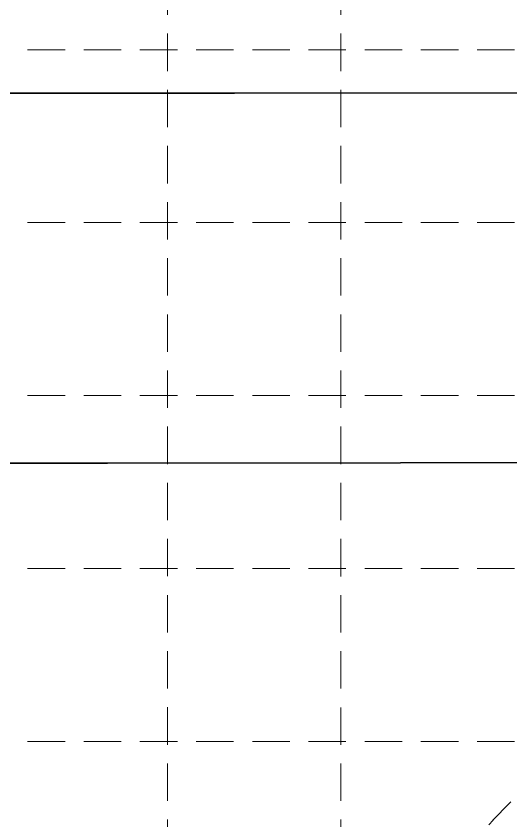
# Model space of a CAD drawing. Header units: feet. Extents: x -406 to 2003, y 7035 to 10885.
# Drawn here: x -34.6 to 137.1, y 9593.2 to 9872.7 of the extents above; entities that cross this region are included whole.
import ezdxf

# ---------------------------------------------------------------- set-up
doc = ezdxf.new("R2010")
doc.units = ezdxf.units.FT
doc.header["$LTSCALE"] = 40
doc.header["$MEASUREMENT"] = 0
doc.linetypes.add('HIDDEN', pattern=[0.375, 0.25, -0.125])
doc.layers.add('1 PROPOSED CONTOURS', color=35, linetype='Continuous', lineweight=0)
for name, color, linetype in [('GRID', 254, 'HIDDEN'), ('lots', 4, 'Continuous'), ('polys', 7, 'Continuous')]:
    doc.layers.add(name, color=color, linetype=linetype)

msp = doc.modelspace()

# ---------------------------------------------------------------- linework, layer by layer
at = {"layer": '1 PROPOSED CONTOURS', "color": 35, "extrusion": (0.720454, -0.693503, 0), "elevation": -6558.75}
msp.add_lwpolyline([(7008.01, 510), (7011.34, 510)], dxfattribs=at)
at = {"layer": '1 PROPOSED CONTOURS', "color": 35, "extrusion": (0.720899, -0.69304, 0), "elevation": -6554.25}
msp.add_lwpolyline([(7009.21, 510), (7012.22, 510)], dxfattribs=at)
at = {"layer": '1 PROPOSED CONTOURS', "color": 35, "extrusion": (0.720541, -0.693412, 0), "elevation": -6557.87}
msp.add_lwpolyline([(7003.21, 510), (7005.82, 510)], dxfattribs=at)
at = {"layer": '1 PROPOSED CONTOURS', "color": 35, "elevation": 510}
msp.add_lwpolyline([(129.4, 9591.86), (130.9, 9593.41)], dxfattribs=at)
at = {"layer": 'GRID', "color": 252, "linetype": 'HIDDEN', "lineweight": 0, "ltscale": 1.3}
for p, q in [((17.81, 7338.14), (18, 10819.96)), ((78.33, 7338.13), (78.01, 10819.73)), ((-342.62, 9861.05), (1939.97, 9861.05)), ((-342.62, 9800.98), (1939.97, 9800.98)), ((-342.62, 9740.91), (1939.97, 9740.91)), ((-342.62, 9680.84), (1939.97, 9680.84)), ((-342.62, 9620.77), (1939.97, 9620.77))]:
    msp.add_line(p, q, dxfattribs=at)
at = {"layer": 'lots', "color": 7, "linetype": 'Continuous'}
for p, q in [((288.74, 9846.25), (-206.38, 9845.76)), ((288.74, 9846.25), (-206.38, 9845.76)), ((302.24, 9717.76), (-206.43, 9717.26)), ((302.24, 9717.76), (-206.43, 9717.26))]:
    msp.add_line(p, q, dxfattribs=at)
at = {"layer": 'polys', "color": 7, "linetype": 'Continuous'}
for points in [[(-206.3, 10067.05), (-206.38, 9845.76), (288.74, 9846.25, -0.278209), (275.14, 9906.71)], [(-206.38, 9845.76), (-206.43, 9717.26), (302.24, 9717.76), (302.12, 9835.76, -0.071193), (288.74, 9846.25)]]:
    msp.add_lwpolyline(points, format="xyb", close=True, dxfattribs=at)
msp.add_lwpolyline([(-206.43, 9717.26), (-206.45, 9636.45), (-206.81, 9589.26), (302.36, 9589.76), (302.24, 9717.76)], close=True, dxfattribs=at)

doc.saveas('drawing.dxf')
